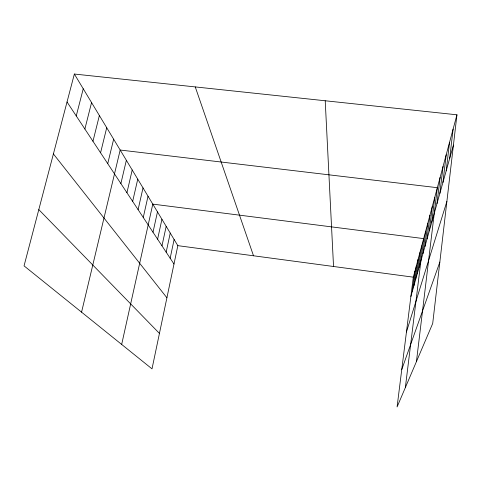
<?xml version="1.0" encoding="UTF-8"?>
<svg xmlns="http://www.w3.org/2000/svg" width="481" height="481" viewBox="0 0 481 481"><rect width="100%" height="100%" fill="white"/><g stroke="black" fill="none" stroke-linecap="round" stroke-linejoin="round"><path stroke-width="0.72" d="M456.95 114.803L432.702 323.472L397.084 406.962L413.293 277.17L456.95 114.803L74.357 74.038L24.05 265.873L152.008 368.861L177.838 245.653L74.357 74.038M442.917 182.497L446.194 154.798M446.182 170.869L449.543 142.358M449.681 158.423L453.114 129.058M416.444 361.58L437.349 187.692L120.178 150.03L81.566 312.163M436.982 203.607L440.121 177.399M439.856 193.386L443.061 166.45M427.068 238.883L429.948 215.223M429.341 230.808L432.275 206.559M431.74 222.264L434.74 197.396M417.261 273.779L419.865 252.723M419.059 267.382L421.717 245.845M405.351 387.584L423.659 238.606L152.796 204.118L121.669 344.444M422.883 253.77L425.649 231.217M424.921 246.525L427.741 223.431M412.367 291.203L414.82 271.476M413.919 285.672L416.426 265.518M415.548 279.87L418.103 259.277M170.166 258.225L174.122 239.496M166.167 252.17L170.244 233.057M161.983 245.833L166.179 226.323M157.6 239.195L161.929 219.27M153.006 232.233L157.473 211.88M143.26 217.472L148.028 196.218M138.095 209.644L143.019 187.909M132.654 201.407L137.752 179.172M126.93 192.725L132.209 169.973M120.881 183.568L126.359 160.275M107.738 163.654L113.642 139.195M100.571 152.796L106.722 127.712M92.965 141.276L99.375 115.524M84.872 129.01L91.564 102.573M76.245 115.945L83.243 88.769M410.882 296.488L453.433 145.076M406.439 332.028L446.879 201.467M401.749 369.576L439.838 262.073M177.838 245.653L413.293 277.17M38.805 209.614L159.439 333.417M53.403 153.938L166.907 297.787M67.033 101.984L173.99 264.021M195.256 86.923L253.511 255.784M325.216 100.769L333.537 266.492"/></g></svg>
